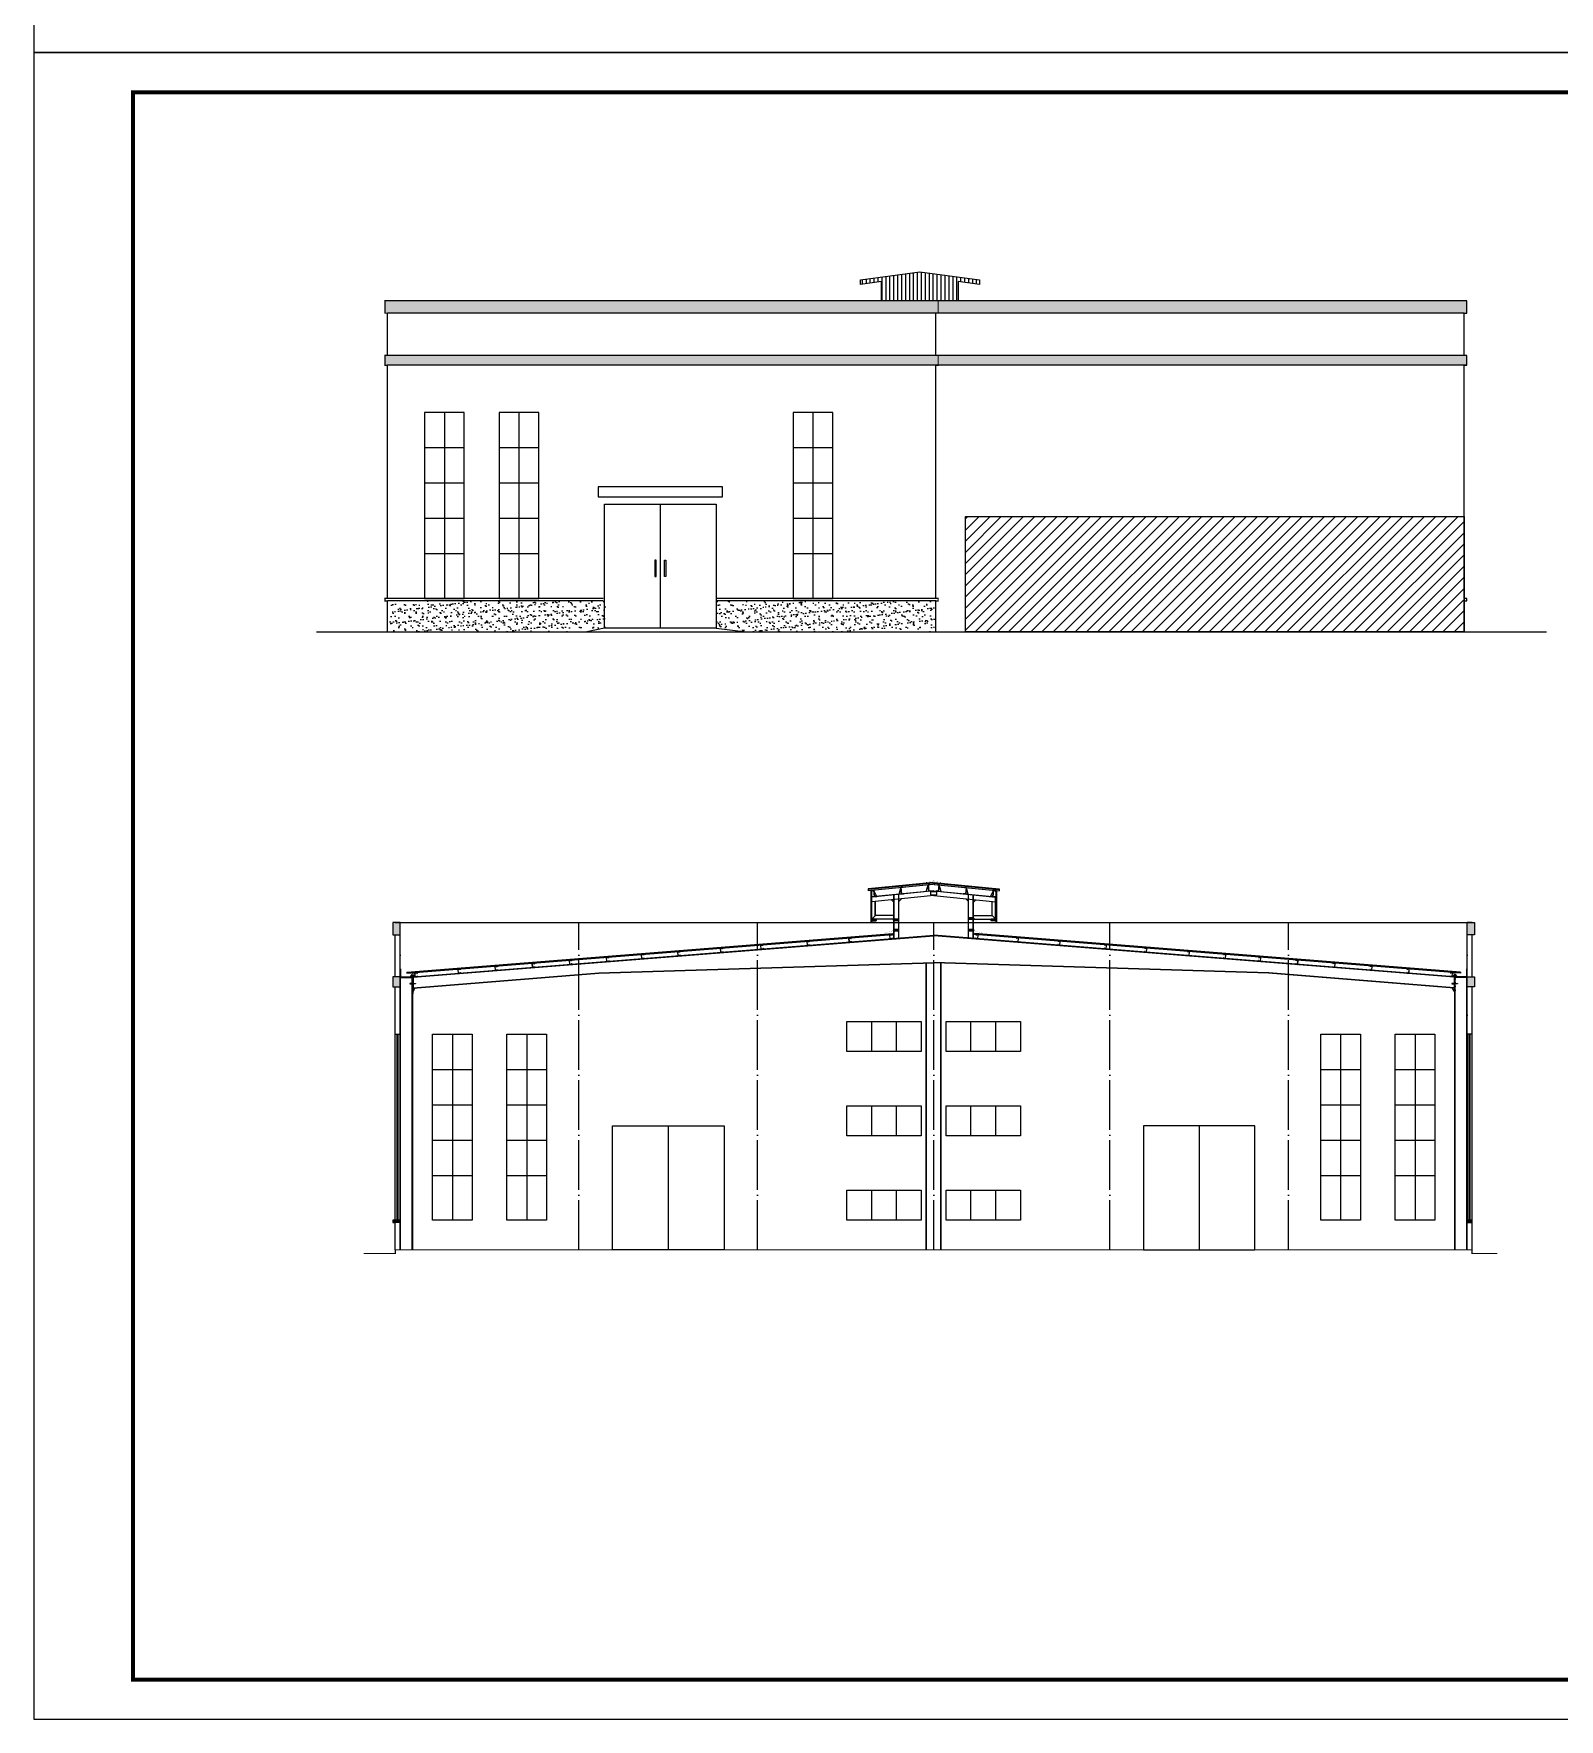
# Model space of a CAD drawing. Extents: x 1169373 to 1413368, y 514619 to 909419.
# Drawn here: x 1236105 to 1297592, y 514619 to 582579 of the extents above; entities that cross this region are included whole.
import ezdxf

# ---------------------------------------------------------------- set-up
doc = ezdxf.new("R2010")
doc.units = 0
doc.header["$LTSCALE"] = 1000
doc.header["$MEASUREMENT"] = 0
doc.linetypes.add('DOTE', pattern=[2.42, 2, -0.2, 0.02, -0.2])
for name, color, linetype in [('2', 2, 'Continuous'), ('4', 4, 'Continuous'), ('6', 6, 'Continuous'), ('8', 3, 'Continuous'), ('DOTE', 1, 'Continuous'), ('JC', 3, 'Continuous'), ('PUB_TITLE', 4, 'Continuous'), ('WINDOW', 4, 'Continuous'), ('图层8', 30, 'Continuous'), ('外框线', 255, 'Continuous'), ('天沟', 6, 'Continuous'), ('窗', 2, 'Continuous'), ('粉刷', 8, 'Continuous'), ('线', 150, 'Continuous'), ('线线', 150, 'Continuous')]:
    doc.layers.add(name, color=color, linetype=linetype)
doc.layers.add('钢架', color=7, linetype='Continuous', lineweight=25)
pattern_1 = [(37.5, (-182407.2, -127036.64), (-11.338804, 346.82828), [0, -273.6, 0, -306, 0, -292.5]), (7.5, (-182407.2, -127036.64), (318.55981, 507.98629), [0, -147.6, 0, -246.6, 0, -94.5]), (327.5, (-182628.6, -127036.64), (560.545535, 1.01863), [0, -90, 0, -324, 0, -423]), (317.5, (-182628.6, -127036.64), (541.10279, 157.9816), [0, -45, 0, -212.4, 0, -243])]

# ---------------------------------------------------------------- blocks, each defined once
blk = doc.blocks.new('TT')
at = {"layer": '图层8'}
for p, q in [((391101, -82693), (391185, -82686)), ((391114, -82852), (391101, -82693)), ((391105, -82697), (391181, -82691)), ((391117, -82848), (391105, -82697)), ((391197, -82846), (391114, -82852)), ((391193, -82842), (391117, -82848)), ((391181, -82691), (391183, -82713)), ((391183, -82713), (391187, -82713)), ((391183, -82713), (391183, -82713)), ((391185, -82686), (391187, -82713)), ((391191, -82819), (391191, -82819)), ((391191, -82819), (391195, -82819)), ((391191, -82819), (391193, -82842)), ((391195, -82819), (391197, -82846))]:
    blk.add_line(p, q, dxfattribs=at)
blk = doc.blocks.new('A$C2E3C41C0')
at = {"layer": '8', "ltscale": 30}
for p, q in [((-100, -5), (-12, 250)), ((0, 0), (-100, -5)), ((62, 258), (-13, 255)), ((-13, 255), (0, 0)), ((0, 0), (75, 4)), ((63, 238), (62, 258)), ((75, 4), (74, 24))]:
    blk.add_line(p, q, dxfattribs=at)
at = {"layer": '8'}
blk.add_line((0, 0), (-12, 250), dxfattribs=at)
blk = doc.blocks.new('自攻螺钉')
at = {"layer": '8'}
for p, q in [((-79421, 145833), (-79421, 145838)), ((-79420, 145836), (-79421, 145837)), ((-79420, 145836), (-79421, 145836)), ((-79420, 145834), (-79421, 145834)), ((-79420, 145834), (-79421, 145833)), ((-79420, 145838), (-79417, 145838)), ((-79420, 145836), (-79418, 145836)), ((-79420, 145834), (-79418, 145834)), ((-79420, 145832), (-79417, 145832)), ((-79418, 145836), (-79417, 145837)), ((-79418, 145836), (-79417, 145836)), ((-79418, 145834), (-79417, 145833)), ((-79418, 145834), (-79417, 145834)), ((-79417, 145841), (-79417, 145830)), ((-79417, 145841), (-79416, 145841)), ((-79417, 145838), (-79417, 145832)), ((-79417, 145829), (-79416, 145829)), ((-79416, 145841), (-79416, 145830)), ((-79415, 145838), (-79415, 145833)), ((-79415, 145838), (-79396, 145838)), ((-79415, 145833), (-79396, 145833)), ((-79391, 145835), (-79402, 145838)), ((-79391, 145835), (-79396, 145838)), ((-79391, 145835), (-79396, 145833))]:
    blk.add_line(p, q, dxfattribs=at)
blk.add_lwpolyline([(-79416, 145840), (-79415, 145840), (-79415, 145831), (-79416, 145831)], close=True, dxfattribs=at)
for centre, start, end in [((-79420, 145838), 90.0014, 180.0014), ((-79420, 145833), 180.0014, 270.0014), ((-79417, 145841), 90.0014, 180.0014), ((-79417, 145830), 180.0451, 269.9833), ((-79416, 145841), 0.0014, 90.0014), ((-79416, 145830), 270.0014, 0.0014)]:
    blk.add_arc(centre, 0.6, start, end, dxfattribs=at)
for centre in [(-79413, 145835), (-79412, 145835), (-79411, 145835), (-79410, 145835), (-79409, 145835), (-79408, 145835), (-79407, 145835), (-79406, 145835), (-79405, 145835), (-79404, 145835), (-79403, 145835), (-79402, 145835), (-79401, 145835), (-79400, 145835), (-79399, 145835), (-79398, 145835), (-79397, 145835), (-79396, 145835)]:
    blk.add_ellipse(centre, major_axis=(0.31, -2.5), ratio=0.082962, dxfattribs=at)

msp = doc.modelspace()

# ---------------------------------------------------------------- hatches: boundary and pattern name
h = msp.add_hatch()
h.set_pattern_fill('ANSI31', color=251, scale=200, style=0)
h.set_pattern_definition([(45, (-182407.2, -127036.64), (-224.5064, 224.5064), [])])
h.paths.add_polyline_path([(1273660, 563111), (1293760, 563111), (1293760, 558461), (1273660, 558461)])
h = msp.add_hatch(color=256)
h.paths.add_polyline_path([(1250578, 544147), (1250878, 544147), (1250878, 544547), (1250578, 544547)])
h.paths.add_polyline_path([(1250578, 546247), (1250878, 546247), (1250878, 546747), (1250578, 546747)])
h = msp.add_hatch(color=256)
h.paths.add_polyline_path([(1294178, 546247), (1293878, 546247), (1293878, 546747), (1294178, 546747)])
h.paths.add_polyline_path([(1294178, 544147), (1293878, 544147), (1293878, 544547), (1294178, 544547)])
for points in [[(1250578, 534646), (1250678, 534646), (1250678, 534747), (1250578, 534747)], [(1250678, 534747), (1250878, 534747), (1250878, 534646), (1250678, 534646)], [(1294078, 534747), (1293878, 534747), (1293878, 534646), (1294078, 534646)]]:
    msp.add_hatch(color=256).paths.add_polyline_path(points)
at = {"layer": '粉刷'}
h = msp.add_hatch(dxfattribs=at)
h.set_pattern_fill('ANSI31', color=256, scale=100, angle=45, style=0)
h.set_pattern_definition([(90, (2412505.25, -45043.93), (158.75, 1e-14), [])])
h.paths.add_polyline_path([(1274222, 572652), (1274222, 572472), (1273366, 572586), (1273366, 571811), (1270278, 571811), (1270278, 572586), (1269422, 572472), (1269422, 572652), (1271822, 572972)])
h = msp.add_hatch(dxfattribs=at)
h.set_pattern_fill('粉刷', color=256, scale=90, style=0)
h.set_pattern_definition([(142.5, (2528819.6, -20693.26), (11.338804, 346.82828), [0, -273.6, 0, -306, 0, -292.5]), (172.5, (2528819.6, -20693.26), (-318.5598, 507.98629), [0, -147.6, 0, -246.6, 0, -94.5]), (212.5, (2529041, -20693.26), (-560.545535, 1.01863), [0, -90, 0, -324, 0, -423]), (222.5, (2529041, -20693.26), (-541.10279, 157.9816), [0, -45, 0, -212.4, 0, -243])])
h.paths.add_polyline_path([(1272560, 571311), (1272560, 571811), (1250250, 571811), (1250250, 571311), (1250400, 571311)])
h = msp.add_hatch(dxfattribs=at)
h.set_pattern_fill('粉刷', color=252, scale=90, style=0)
h.set_pattern_definition([(142.5, (2550919.6, -20693.26), (11.338804, 346.82828), [0, -273.6, 0, -306, 0, -292.5]), (172.5, (2550919.6, -20693.26), (-318.5598, 507.98629), [0, -147.6, 0, -246.6, 0, -94.5]), (212.5, (2551141, -20693.26), (-560.545535, 1.01863), [0, -90, 0, -324, 0, -423]), (222.5, (2551141, -20693.26), (-541.10279, 157.9816), [0, -45, 0, -212.4, 0, -243])])
h.paths.add_polyline_path([(1293860, 571311), (1293860, 571811), (1272350, 571811), (1272350, 571311), (1272500, 571311)])
h = msp.add_hatch(dxfattribs=at)
h.set_pattern_fill('粉刷', color=256, scale=90, style=0)
h.set_pattern_definition(pattern_1)
h.paths.add_polyline_path([(1250260, 569611), (1272560, 569611), (1272560, 569211), (1250260, 569211)])
h = msp.add_hatch(dxfattribs=at)
h.set_pattern_fill('粉刷', color=252, scale=90, style=0)
h.set_pattern_definition([(37.5, (-160307.2, -127036.64), (-11.338804, 346.82828), [0, -273.6, 0, -306, 0, -292.5]), (7.5, (-160307.2, -127036.64), (318.55981, 507.98629), [0, -147.6, 0, -246.6, 0, -94.5]), (327.5, (-160528.6, -127036.64), (560.545535, 1.01863), [0, -90, 0, -324, 0, -423]), (317.5, (-160528.6, -127036.64), (541.10279, 157.9816), [0, -45, 0, -212.4, 0, -243])])
h.paths.add_polyline_path([(1293860, 569211), (1293860, 569611), (1272360, 569611), (1272360, 569211)])
h = msp.add_hatch(dxfattribs=at)
h.set_pattern_fill('粉刷', color=256, scale=90, style=0)
h.set_pattern_definition([(37.5, (-32973.93, -118168.8), (-11.338804, 346.82828), [0, -273.6, 0, -306, 0, -292.5]), (7.5, (-32973.93, -118168.8), (318.5598, 507.98629), [0, -147.6, 0, -246.6, 0, -94.5]), (327.5, (-33195.33, -118168.8), (560.545535, 1.01863), [0, -90, 0, -324, 0, -423]), (317.5, (-33195.33, -118168.8), (541.10279, 157.9816), [0, -45, 0, -212.4, 0, -243])])
h.paths.add_polyline_path([(1250460, 559711), (1250460, 558461), (1257930, 558461), (1258277, 558611), (1259160, 558611), (1259160, 559711)])
h = msp.add_hatch(dxfattribs=at)
h.set_pattern_fill('粉刷', color=256, scale=90, style=0)
h.set_pattern_definition(pattern_1)
h.paths.add_polyline_path([(1263610, 559711), (1263610, 558611), (1264819, 558461), (1272460, 558461), (1272460, 559711)])
at = {"layer": '线'}
h = msp.add_hatch(color=0, dxfattribs=at)
h.paths.add_polyline_path([(1251378, 544585), (1251378, 544597), (1251358, 544597), (1251358, 544585)])
h.paths.add_polyline_path([(1251398, 544585), (1251398, 544597), (1251378, 544597), (1251378, 544585)])
h.paths.add_polyline_path([(1251378, 544585), (1251378, 544573), (1251398, 544573), (1251398, 544585)])
h.paths.add_polyline_path([(1251378, 544573), (1251378, 544585), (1251358, 544585), (1251358, 544573)])
h = msp.add_hatch(color=0, dxfattribs=at)
h.paths.add_polyline_path([(1251378, 544463), (1251378, 544475), (1251358, 544475), (1251358, 544463)])
h.paths.add_polyline_path([(1251398, 544463), (1251398, 544475), (1251378, 544475), (1251378, 544463)])
h.paths.add_polyline_path([(1251378, 544463), (1251378, 544451), (1251398, 544451), (1251398, 544463)])
h.paths.add_polyline_path([(1251378, 544451), (1251378, 544463), (1251358, 544463), (1251358, 544451)])
h = msp.add_hatch(color=0, dxfattribs=at)
h.paths.add_polyline_path([(1293378, 544585), (1293378, 544597), (1293398, 544597), (1293398, 544585)])
h.paths.add_polyline_path([(1293358, 544585), (1293358, 544597), (1293378, 544597), (1293378, 544585)])
h.paths.add_polyline_path([(1293378, 544585), (1293378, 544573), (1293358, 544573), (1293358, 544585)])
h.paths.add_polyline_path([(1293378, 544573), (1293378, 544585), (1293398, 544585), (1293398, 544573)])
h = msp.add_hatch(color=0, dxfattribs=at)
h.paths.add_polyline_path([(1293378, 544463), (1293378, 544475), (1293398, 544475), (1293398, 544463)])
h.paths.add_polyline_path([(1293358, 544463), (1293358, 544475), (1293378, 544475), (1293378, 544463)])
h.paths.add_polyline_path([(1293378, 544463), (1293378, 544451), (1293358, 544451), (1293358, 544463)])
h.paths.add_polyline_path([(1293378, 544451), (1293378, 544463), (1293398, 544463), (1293398, 544451)])
h = msp.add_hatch(color=0, dxfattribs=at)
h.paths.add_polyline_path([(1251378, 544308), (1251378, 544320), (1251358, 544320), (1251358, 544308)])
h.paths.add_polyline_path([(1251398, 544308), (1251398, 544320), (1251378, 544320), (1251378, 544308)])
h.paths.add_polyline_path([(1251378, 544308), (1251378, 544296), (1251398, 544296), (1251398, 544308)])
h.paths.add_polyline_path([(1251378, 544296), (1251378, 544308), (1251358, 544308), (1251358, 544296)])
h = msp.add_hatch(color=0, dxfattribs=at)
h.paths.add_polyline_path([(1251378, 544163), (1251378, 544175), (1251358, 544175), (1251358, 544163)])
h.paths.add_polyline_path([(1251398, 544163), (1251398, 544175), (1251378, 544175), (1251378, 544163)])
h.paths.add_polyline_path([(1251378, 544163), (1251378, 544151), (1251398, 544151), (1251398, 544163)])
h.paths.add_polyline_path([(1251378, 544151), (1251378, 544163), (1251358, 544163), (1251358, 544151)])
h = msp.add_hatch(color=0, dxfattribs=at)
h.paths.add_polyline_path([(1251378, 544008), (1251378, 544020), (1251358, 544020), (1251358, 544008)])
h.paths.add_polyline_path([(1251398, 544008), (1251398, 544020), (1251378, 544020), (1251378, 544008)])
h.paths.add_polyline_path([(1251378, 544008), (1251378, 543996), (1251398, 543996), (1251398, 544008)])
h.paths.add_polyline_path([(1251378, 543996), (1251378, 544008), (1251358, 544008), (1251358, 543996)])
h = msp.add_hatch(color=0, dxfattribs=at)
h.paths.add_polyline_path([(1293378, 544308), (1293378, 544320), (1293398, 544320), (1293398, 544308)])
h.paths.add_polyline_path([(1293358, 544308), (1293358, 544320), (1293378, 544320), (1293378, 544308)])
h.paths.add_polyline_path([(1293378, 544308), (1293378, 544296), (1293358, 544296), (1293358, 544308)])
h.paths.add_polyline_path([(1293378, 544296), (1293378, 544308), (1293398, 544308), (1293398, 544296)])
h = msp.add_hatch(color=0, dxfattribs=at)
h.paths.add_polyline_path([(1293378, 544163), (1293378, 544175), (1293398, 544175), (1293398, 544163)])
h.paths.add_polyline_path([(1293358, 544163), (1293358, 544175), (1293378, 544175), (1293378, 544163)])
h.paths.add_polyline_path([(1293378, 544163), (1293378, 544151), (1293358, 544151), (1293358, 544163)])
h.paths.add_polyline_path([(1293378, 544151), (1293378, 544163), (1293398, 544163), (1293398, 544151)])
h = msp.add_hatch(color=0, dxfattribs=at)
h.paths.add_polyline_path([(1293378, 544008), (1293378, 544020), (1293398, 544020), (1293398, 544008)])
h.paths.add_polyline_path([(1293358, 544008), (1293358, 544020), (1293378, 544020), (1293378, 544008)])
h.paths.add_polyline_path([(1293378, 544008), (1293378, 543996), (1293358, 543996), (1293358, 544008)])
h.paths.add_polyline_path([(1293378, 543996), (1293378, 544008), (1293398, 544008), (1293398, 543996)])

# ---------------------------------------------------------------- linework, layer by layer
for p, q in [((1250360, 568816), (1250360, 569211)), ((1250878, 546747), (1293878, 546747)), ((1251139, 544739), (1270728, 546306)), ((1251143, 544699), (1270731, 546266)), ((1251398, 544549), (1272378, 546227)), ((1251399, 544534), (1272378, 546212)), ((1270728, 546306), (1270731, 546266)), ((1293358, 544549), (1272378, 546227)), ((1293357, 544534), (1272378, 546212)), ((1274024, 546266), (1274027, 546306)), ((1293613, 544699), (1274024, 546266)), ((1293617, 544739), (1274027, 546306)), ((1258878, 544711), (1272378, 545136)), ((1258878, 544696), (1272378, 545121)), ((1272078, 533547), (1272078, 545111)), ((1272093, 533547), (1272093, 545112)), ((1285878, 544711), (1272378, 545136)), ((1285878, 544696), (1272378, 545121)), ((1272663, 533547), (1272663, 545112)), ((1272678, 533547), (1272678, 545111)), ((1251397, 544112), (1258877, 544711)), ((1251398, 544097), (1258878, 544696)), ((1293358, 544097), (1285878, 544696)), ((1293359, 544112), (1285879, 544711))]:
    msp.add_line(p, q)
msp.add_lwpolyline([(1274222, 572652), (1274222, 572472), (1273366, 572586), (1273366, 571811), (1270278, 571811), (1270278, 572586), (1269422, 572472), (1269422, 572652), (1271822, 572972), (1274222, 572652)])
at = {"color": 252}
msp.add_lwpolyline([(1293760, 558461), (1293760, 559711), (1293860, 559711), (1293860, 559811), (1293760, 559811), (1293760, 569211), (1293860, 569211), (1293860, 569611), (1293760, 569611), (1293760, 571311), (1293860, 571311), (1293860, 571811), (1272560, 571811)], dxfattribs=at)
for points in [[(1273660, 563111), (1293760, 563111), (1293760, 558461), (1273660, 558461)], [(1250578, 546247), (1250878, 546247), (1250878, 546747), (1250578, 546747)], [(1294178, 546247), (1293878, 546247), (1293878, 546747), (1294178, 546747)], [(1250578, 544147), (1250878, 544147), (1250878, 544547), (1250578, 544547)], [(1294178, 544147), (1293878, 544147), (1293878, 544547), (1294178, 544547)], [(1250578, 534646), (1250678, 534646), (1250678, 534747), (1250578, 534747)]]:
    msp.add_lwpolyline(points, close=True)
at = {"const_width": 50}
msp.add_lwpolyline([(1249400, 533397), (1250678, 533397), (1250678, 533547), (1294078, 533547), (1294078, 533397), (1295090, 533397)], dxfattribs=at)
at = {"layer": '2'}
for p, q in [((1272378, 548027), (1269878, 547777)), ((1272378, 548019), (1269878, 547769)), ((1272378, 547834), (1269878, 547584)), ((1272378, 547826), (1269878, 547576)), ((1269878, 546877), (1269878, 547777)), ((1269885, 547585), (1269885, 547770)), ((1270778, 547674), (1270778, 547859)), ((1270786, 547675), (1270786, 547860)), ((1270970, 547693), (1270970, 547878)), ((1270978, 547694), (1270978, 547879)), ((1272378, 547979), (1272378, 548027)), ((1272378, 548027), (1274878, 547777)), ((1272378, 548019), (1274878, 547769)), ((1272378, 547826), (1272378, 547859)), ((1272378, 547834), (1274878, 547584)), ((1272378, 547826), (1274878, 547576)), ((1273778, 547694), (1273778, 547879)), ((1273786, 547693), (1273786, 547878)), ((1273970, 547675), (1273970, 547860)), ((1273978, 547674), (1273978, 547859)), ((1274871, 547585), (1274871, 547770)), ((1274878, 546877), (1274878, 547777)), ((1269885, 546884), (1269885, 547577)), ((1270021, 547020), (1270021, 547590)), ((1270028, 547027), (1270028, 547591)), ((1270778, 546099), (1270778, 547666)), ((1270786, 546100), (1270786, 547667)), ((1270970, 546114), (1270970, 547685)), ((1270978, 546115), (1270978, 547686)), ((1273778, 546115), (1273778, 547686)), ((1273786, 546114), (1273786, 547685)), ((1273970, 546100), (1273970, 547667)), ((1273978, 546099), (1273978, 547666)), ((1274728, 547027), (1274728, 547591)), ((1274735, 547020), (1274735, 547590)), ((1274871, 546884), (1274871, 547577)), ((1269878, 546877), (1270028, 547027)), ((1270778, 546877), (1269878, 546877)), ((1270778, 546884), (1269885, 546884)), ((1270778, 547020), (1270021, 547020)), ((1270778, 547027), (1270028, 547027)), ((1273978, 547027), (1274728, 547027)), ((1273978, 547020), (1274735, 547020)), ((1273978, 546884), (1274871, 546884)), ((1273978, 546877), (1274878, 546877)), ((1274878, 546877), (1274728, 547027))]:
    msp.add_line(p, q, dxfattribs=at)
at = {"layer": '4'}
for p, q in [((1272358, 548363), (1269735, 548101)), ((1272358, 548281), (1269735, 548019)), ((1269735, 548101), (1269735, 548019)), ((1269842, 548026), (1269842, 546767)), ((1269842, 548026), (1269873, 548026)), ((1269873, 548026), (1269873, 546767)), ((1272358, 548363), (1272358, 548281)), ((1272398, 548363), (1272398, 548281)), ((1272398, 548363), (1275021, 548101)), ((1272398, 548281), (1275021, 548019)), ((1274883, 548026), (1274883, 546767)), ((1274914, 548026), (1274883, 548026)), ((1274914, 548026), (1274914, 546767)), ((1275021, 548101), (1275021, 548019)), ((1269873, 546767), (1269842, 546767)), ((1274883, 546767), (1274914, 546767))]:
    msp.add_line(p, q, dxfattribs=at)
at = {"layer": '6', "linetype": 'Continuous'}
for p, q in [((1272358, 548331), (1269735, 548069)), ((1272398, 548331), (1275021, 548069))]:
    msp.add_line(p, q, dxfattribs=at)
at = {"layer": '6', "linetype": 'Continuous', "const_width": 3.75}
for points in [[(1271986, 548313), (1272000, 548361), (1272327, 548394), (1272372, 548438), (1272416, 548394), (1272744, 548361), (1272757, 548313)], [(1270749, 546899), (1270765, 546877), (1270765, 546877), (1270765, 546398), (1270418, 546334), (1270381, 546269)], [(1274007, 546959), (1273991, 546937), (1273991, 546937), (1273991, 546398), (1274338, 546334), (1274375, 546269)]]:
    msp.add_lwpolyline(points, dxfattribs=at)
at = {"layer": '8'}
for p, q in [((1270678, 547656), (1270778, 547566)), ((1270978, 547586), (1271078, 547696)), ((1273778, 547586), (1273678, 547696)), ((1274078, 547656), (1273978, 547566))]:
    msp.add_line(p, q, dxfattribs=at)
for points in [[(1269878, 548041), (1269878, 547991), (1269882, 547991, 0.414214), (1269884, 547993), (1269884, 548029, -0.414214), (1269890, 548035), (1269975, 548045, 0.414214), (1269977, 548047), (1269977, 548051)], [(1274878, 548041), (1274878, 547991), (1274874, 547991, -0.414214), (1274872, 547993), (1274872, 548029, 0.414214), (1274866, 548035), (1274781, 548045, -0.414214), (1274779, 548047), (1274779, 548051)]]:
    msp.add_lwpolyline(points, format="xyb", close=True, dxfattribs=at)
for points in [[(1272253, 547859), (1272503, 547859), (1272503, 547979), (1272253, 547979)], [(1269889, 546875), (1270047, 546875), (1270047, 546871), (1269889, 546871)], [(1270947, 546820), (1270789, 546820), (1270789, 546823), (1270947, 546823)], [(1270947, 546404), (1270789, 546404), (1270789, 546407), (1270947, 546407)], [(1273809, 546880), (1273967, 546880), (1273967, 546883), (1273809, 546883)], [(1273809, 546404), (1273967, 546404), (1273967, 546407), (1273809, 546407)], [(1274867, 546875), (1274709, 546875), (1274709, 546871), (1274867, 546871)]]:
    msp.add_lwpolyline(points, close=True, dxfattribs=at)
for points in [[(1269898, 546877), (1269878, 546877), (1269878, 546817), (1270058, 546817), (1270058, 546877), (1270038, 546877), (1270038, 546875), (1270056, 546875), (1270056, 546820), (1269881, 546820), (1269881, 546875), (1269898, 546875), (1269898, 546877)], [(1270938, 546817), (1270958, 546817), (1270958, 546877), (1270778, 546877), (1270778, 546817), (1270798, 546817), (1270798, 546820), (1270781, 546820), (1270781, 546875), (1270956, 546875), (1270956, 546820), (1270938, 546820), (1270938, 546817)], [(1270938, 546401), (1270958, 546401), (1270958, 546461), (1270778, 546461), (1270778, 546401), (1270798, 546401), (1270798, 546404), (1270781, 546404), (1270781, 546459), (1270956, 546459), (1270956, 546404), (1270938, 546404), (1270938, 546401)], [(1273818, 546877), (1273798, 546877), (1273798, 546937), (1273978, 546937), (1273978, 546877), (1273958, 546877), (1273958, 546880), (1273976, 546880), (1273976, 546935), (1273801, 546935), (1273801, 546880), (1273818, 546880), (1273818, 546877)], [(1273818, 546401), (1273798, 546401), (1273798, 546461), (1273978, 546461), (1273978, 546401), (1273958, 546401), (1273958, 546404), (1273976, 546404), (1273976, 546459), (1273801, 546459), (1273801, 546404), (1273818, 546404), (1273818, 546401)], [(1274858, 546877), (1274878, 546877), (1274878, 546817), (1274698, 546817), (1274698, 546877), (1274718, 546877), (1274718, 546875), (1274701, 546875), (1274701, 546820), (1274876, 546820), (1274876, 546875), (1274858, 546875), (1274858, 546877)]]:
    msp.add_lwpolyline(points, dxfattribs=at)
at = {"layer": 'DOTE', "color": 251, "linetype": 'DOTE'}
for p, q in [((1250878, 533547), (1250878, 546747)), ((1258078, 533547), (1258078, 546747)), ((1265278, 533547), (1265278, 546747)), ((1272378, 533547), (1272378, 546747)), ((1279478, 533547), (1279478, 546747)), ((1286678, 533547), (1286678, 546747)), ((1293878, 533547), (1293878, 546747))]:
    msp.add_line(p, q, dxfattribs=at)
at = {"layer": 'PUB_TITLE'}
for points in [[(1236105, 581819), (1354985, 581819), (1354985, 649019), (1236105, 649019)], [(1236105, 514619), (1354985, 514619), (1354985, 581819), (1236105, 581819)]]:
    msp.add_lwpolyline(points, close=True, dxfattribs=at)
at = {"layer": 'PUB_TITLE', "const_width": 160}
msp.add_lwpolyline([(1240105, 516219), (1353385, 516219), (1353385, 580219), (1240105, 580219)], close=True, dxfattribs=at)
at = {"layer": 'WINDOW'}
for p, q in [((1252660, 567311), (1252660, 559811)), ((1255659, 567311), (1255659, 559811)), ((1267510, 567311), (1267510, 559811)), ((1253460, 565886), (1251860, 565886)), ((1256459, 565886), (1254859, 565886)), ((1268310, 565886), (1266710, 565886)), ((1253460, 564461), (1251860, 564461)), ((1256459, 564461), (1254859, 564461)), ((1268310, 564461), (1266710, 564461)), ((1261360, 563611), (1261360, 558611)), ((1253460, 563036), (1251860, 563036)), ((1256459, 563036), (1254859, 563036)), ((1268310, 563036), (1266710, 563036)), ((1253460, 561611), (1251860, 561611)), ((1256459, 561611), (1254859, 561611)), ((1268310, 561611), (1266710, 561611)), ((1259110, 558611), (1258400, 558461)), ((1263610, 558611), (1264819, 558461)), ((1269878, 541546), (1269878, 542746)), ((1270878, 541546), (1270878, 542746)), ((1273878, 541546), (1273878, 542746)), ((1274878, 541546), (1274878, 542746)), ((1252978, 542247), (1252978, 534747)), ((1255978, 542247), (1255978, 534747)), ((1288778, 542247), (1288778, 534747)), ((1291778, 542247), (1291778, 534747)), ((1252178, 540822), (1253778, 540822)), ((1255178, 540822), (1256778, 540822)), ((1287978, 540822), (1289578, 540822)), ((1290978, 540822), (1292578, 540822)), ((1252178, 539397), (1253778, 539397)), ((1255178, 539397), (1256778, 539397)), ((1269878, 538146), (1269878, 539346)), ((1270878, 538146), (1270878, 539346)), ((1273878, 538146), (1273878, 539346)), ((1274878, 538146), (1274878, 539346)), ((1287978, 539397), (1289578, 539397)), ((1290978, 539397), (1292578, 539397)), ((1261678, 538547), (1261678, 533547)), ((1283078, 538547), (1283078, 533547)), ((1252178, 537972), (1253778, 537972)), ((1255178, 537972), (1256778, 537972)), ((1287978, 537972), (1289578, 537972)), ((1290978, 537972), (1292578, 537972)), ((1252178, 536547), (1253778, 536547)), ((1255178, 536547), (1256778, 536547)), ((1287978, 536547), (1289578, 536547)), ((1290978, 536547), (1292578, 536547)), ((1269878, 534747), (1269878, 535947)), ((1270878, 534747), (1270878, 535947)), ((1273878, 534747), (1273878, 535947)), ((1274878, 534747), (1274878, 535947))]:
    msp.add_line(p, q, dxfattribs=at)
for points in [[(1251860, 559811), (1253460, 559811), (1253460, 567311), (1251860, 567311)], [(1254859, 559811), (1256459, 559811), (1256459, 567311), (1254859, 567311)], [(1266710, 559811), (1268310, 559811), (1268310, 567311), (1266710, 567311)], [(1258860, 563911), (1263860, 563911), (1263860, 564311), (1258860, 564311)], [(1259110, 563611), (1263610, 563611), (1263610, 558611), (1259110, 558611)], [(1261194, 561351), (1261134, 561351), (1261134, 560700), (1261194, 560700)], [(1261525, 561351), (1261585, 561351), (1261585, 560700), (1261525, 560700)], [(1268878, 542746), (1271878, 542746), (1271878, 541546), (1268878, 541546)], [(1272878, 542746), (1275878, 542746), (1275878, 541546), (1272878, 541546)], [(1253778, 534747), (1252178, 534747), (1252178, 542247), (1253778, 542247)], [(1256778, 534747), (1255178, 534747), (1255178, 542247), (1256778, 542247)], [(1289578, 534747), (1287978, 534747), (1287978, 542247), (1289578, 542247)], [(1292578, 534747), (1290978, 534747), (1290978, 542247), (1292578, 542247)], [(1268878, 539346), (1271878, 539346), (1271878, 538146), (1268878, 538146)], [(1272878, 539346), (1275878, 539346), (1275878, 538146), (1272878, 538146)], [(1259428, 538547), (1263928, 538547), (1263928, 533547), (1259428, 533547)], [(1285328, 538547), (1280828, 538547), (1280828, 533547), (1285328, 533547)], [(1268878, 535947), (1271878, 535947), (1271878, 534747), (1268878, 534747)], [(1272878, 535947), (1275878, 535947), (1275878, 534747), (1272878, 534747)]]:
    msp.add_lwpolyline(points, close=True, dxfattribs=at)
at = {"layer": '外框线', "color": 2}
msp.add_line((1272460, 569611), (1272460, 571311), dxfattribs=at)
at = {"layer": '外框线', "color": 2, "const_width": 50}
for points in [[(1250360, 571311), (1250360, 569611), (1250260, 569611), (1250260, 569211), (1250360, 569211), (1250360, 559811), (1250260, 559811), (1250260, 559711), (1250360, 559711), (1250360, 558461), (1272460, 558461), (1272460, 559711), (1272560, 559711), (1272560, 559811), (1272460, 559811), (1272460, 569211), (1272560, 569211), (1272560, 569611), (1272460, 569611), (1272460, 571311), (1272560, 571311), (1272560, 571811), (1250260, 571811), (1250260, 571311), (1250360, 571311)], [(1250360, 558461), (1247496, 558461)], [(1272460, 558461), (1297083, 558461)]]:
    msp.add_lwpolyline(points, dxfattribs=at)
at = {"layer": '天沟', "const_width": 30}
for points in [[(1250876, 544864), (1250904, 544863), (1250904, 544561), (1251270, 544561), (1251369, 544695), (1251463, 544703)], [(1293880, 544864), (1293852, 544863), (1293852, 544561), (1293486, 544561), (1293387, 544695), (1293293, 544703)]]:
    msp.add_lwpolyline(points, dxfattribs=at)
at = {"layer": '窗'}
for p, q in [((1250758, 534747), (1250758, 542247)), ((1250798, 534747), (1250798, 542247)), ((1293958, 534747), (1293958, 542247)), ((1293998, 534747), (1293998, 542247))]:
    msp.add_line(p, q, dxfattribs=at)
for points in [[(1250678, 542247), (1250878, 542247), (1250878, 534747), (1250678, 534747)], [(1294078, 542247), (1293878, 542247), (1293878, 534747), (1294078, 534747)]]:
    msp.add_lwpolyline(points, close=True, dxfattribs=at)
at = {"layer": '线'}
for p, q in [((1250678, 546747), (1250878, 546747)), ((1250878, 533547), (1250878, 546747)), ((1293878, 533547), (1293878, 546747)), ((1294078, 546747), (1293878, 546747)), ((1250678, 544547), (1250678, 546247)), ((1294078, 544547), (1294078, 546247)), ((1250678, 533547), (1250678, 544147)), ((1294078, 533547), (1294078, 544147))]:
    msp.add_line(p, q, dxfattribs=at)
for points in [[(1250678, 534747), (1250878, 534747), (1250878, 534646), (1250678, 534646)], [(1294078, 534747), (1293878, 534747), (1293878, 534646), (1294078, 534646)]]:
    msp.add_lwpolyline(points, close=True, dxfattribs=at)
at = {"layer": '线线'}
for p, q in [((1272460, 571811), (1250360, 571811)), ((1250360, 569611), (1250360, 571311)), ((1257800, 571311), (1250360, 571311)), ((1272460, 571311), (1257800, 571311)), ((1265000, 569611), (1250360, 569611)), ((1272460, 569611), (1265000, 569611)), ((1250360, 559811), (1250360, 569211)), ((1272560, 569211), (1250360, 569211)), ((1272460, 559811), (1272460, 569211)), ((1259060, 559811), (1250360, 559811)), ((1250360, 558461), (1250360, 559711)), ((1259060, 559711), (1250360, 559711)), ((1272460, 559811), (1263610, 559811)), ((1272460, 559711), (1263610, 559711)), ((1272460, 558461), (1272460, 559711))]:
    msp.add_line(p, q, dxfattribs=at)
at = {"layer": '线线', "color": 252}
for p, q in [((1293760, 571311), (1272460, 571311)), ((1293760, 569611), (1272460, 569611)), ((1293860, 569211), (1272460, 569211))]:
    msp.add_line(p, q, dxfattribs=at)
at = {"layer": '钢架'}
for p, q in [((1250878, 544547), (1251358, 544547)), ((1250878, 544532), (1251358, 544532)), ((1250893, 533547), (1250893, 544547)), ((1251139, 544739), (1251143, 544699)), ((1251358, 544637), (1251291, 544547)), ((1251338, 544585), (1251418, 544585)), ((1251338, 544463), (1251418, 544463)), ((1251378, 541903), (1251378, 544547)), ((1251398, 544637), (1251486, 544555)), ((1293358, 544637), (1293270, 544555)), ((1293418, 544585), (1293338, 544585)), ((1293418, 544463), (1293338, 544463)), ((1293378, 541903), (1293378, 544547)), ((1293398, 544637), (1293465, 544547)), ((1293878, 544547), (1293398, 544547)), ((1293878, 544532), (1293398, 544532)), ((1293617, 544739), (1293613, 544699)), ((1293863, 533547), (1293863, 544547)), ((1251338, 544308), (1251418, 544308)), ((1251338, 544163), (1251418, 544163)), ((1251338, 544008), (1251418, 544008)), ((1251363, 541888), (1251363, 543867)), ((1251398, 543957), (1251484, 544104)), ((1293358, 543957), (1293272, 544104)), ((1293418, 544308), (1293338, 544308)), ((1293418, 544163), (1293338, 544163)), ((1293418, 544008), (1293338, 544008)), ((1293393, 541888), (1293393, 543867)), ((1251363, 533547), (1251363, 543086)), ((1251378, 533547), (1251378, 543086)), ((1293378, 533547), (1293378, 543086)), ((1293393, 533547), (1293393, 543086))]:
    msp.add_line(p, q, dxfattribs=at)
for points in [[(1251358, 544637), (1251378, 544637), (1251378, 543867), (1251358, 543867)], [(1251358, 544597), (1251398, 544597), (1251398, 544573), (1251358, 544573)], [(1251358, 544475), (1251398, 544475), (1251398, 544451), (1251358, 544451)], [(1251378, 544637), (1251398, 544637), (1251398, 543957), (1251378, 543957)], [(1293378, 544637), (1293358, 544637), (1293358, 543957), (1293378, 543957)], [(1293398, 544597), (1293358, 544597), (1293358, 544573), (1293398, 544573)], [(1293398, 544475), (1293358, 544475), (1293358, 544451), (1293398, 544451)], [(1293398, 544637), (1293378, 544637), (1293378, 543867), (1293398, 543867)], [(1251358, 544289), (1251264, 544289), (1251264, 544268), (1251358, 544268)], [(1251358, 544320), (1251398, 544320), (1251398, 544296), (1251358, 544296)], [(1251358, 544175), (1251398, 544175), (1251398, 544151), (1251358, 544151)], [(1251358, 544020), (1251398, 544020), (1251398, 543996), (1251358, 543996)], [(1251398, 544289), (1251492, 544289), (1251492, 544268), (1251398, 544268)], [(1293358, 544289), (1293264, 544289), (1293264, 544268), (1293358, 544268)], [(1293398, 544320), (1293358, 544320), (1293358, 544296), (1293398, 544296)], [(1293398, 544175), (1293358, 544175), (1293358, 544151), (1293398, 544151)], [(1293398, 544020), (1293358, 544020), (1293358, 543996), (1293398, 543996)], [(1293398, 544289), (1293492, 544289), (1293492, 544268), (1293398, 544268)]]:
    msp.add_lwpolyline(points, close=True, dxfattribs=at)

# ---------------------------------------------------------------- block references
at = {"layer": '8', "yscale": 1.25, "rotation": 180}
for p, xscale, zscale in [((1369140, 730304), -1.25, 1.249999999993179), ((1175616, 730304), 1.25, 1.25), ((1369140, 729136), -1.25, 1.249999999993179), ((1370033, 729142), -1.25, 1.249999999993179), ((1370033, 728727), -1.25, 1.249999999993179), ((1174723, 729203), 1.25, 1.25), ((1174723, 728727), 1.25, 1.25), ((1175616, 729136), 1.25, 1.25)]:
    msp.add_blockref('自攻螺钉', p, dxfattribs=dict(at, xscale=xscale, zscale=zscale))
at = {"layer": '8', "xscale": -1}
for p, rotation in [((1269990, 547788), 8.572998362460185), ((1272577, 548007), 357.1518120887831), ((1273672, 547898), 357.1518120887831)]:
    msp.add_blockref('A$C2E3C41C0', p, dxfattribs=dict(at, rotation=rotation))
at = {"layer": '8'}
for p, rotation in [((1271084, 547898), 2.848187911216998), ((1272179, 548007), 2.848187911216998), ((1274766, 547788), 351.4270016375398)]:
    msp.add_blockref('A$C2E3C41C0', p, dxfattribs=dict(at, rotation=rotation))
at = {"layer": 'JC', "rotation": 359.999748363558}
for p in [(874307, 628525), (876177, 628674), (877862, 628809), (879509, 628941), (865098, 627788), (866593, 627907), (868088, 628027), (869499, 628140), (870966, 628257), (872684, 628395), (860368, 627409), (862107, 627549), (863602, 627668)]:
    msp.add_blockref('TT', p, dxfattribs=at)
at = {"layer": 'JC', "xscale": -1, "rotation": 0.0002516364420035444}
for p in [(1665274, 628939), (1666894, 628809), (1668579, 628674), (1670449, 628525), (1672073, 628395), (1673790, 628257), (1675257, 628140), (1676668, 628027), (1678163, 627907), (1679658, 627788), (1681154, 627668), (1682649, 627549), (1684388, 627409)]:
    msp.add_blockref('TT', p, dxfattribs=at)

doc.saveas('drawing.dxf')
